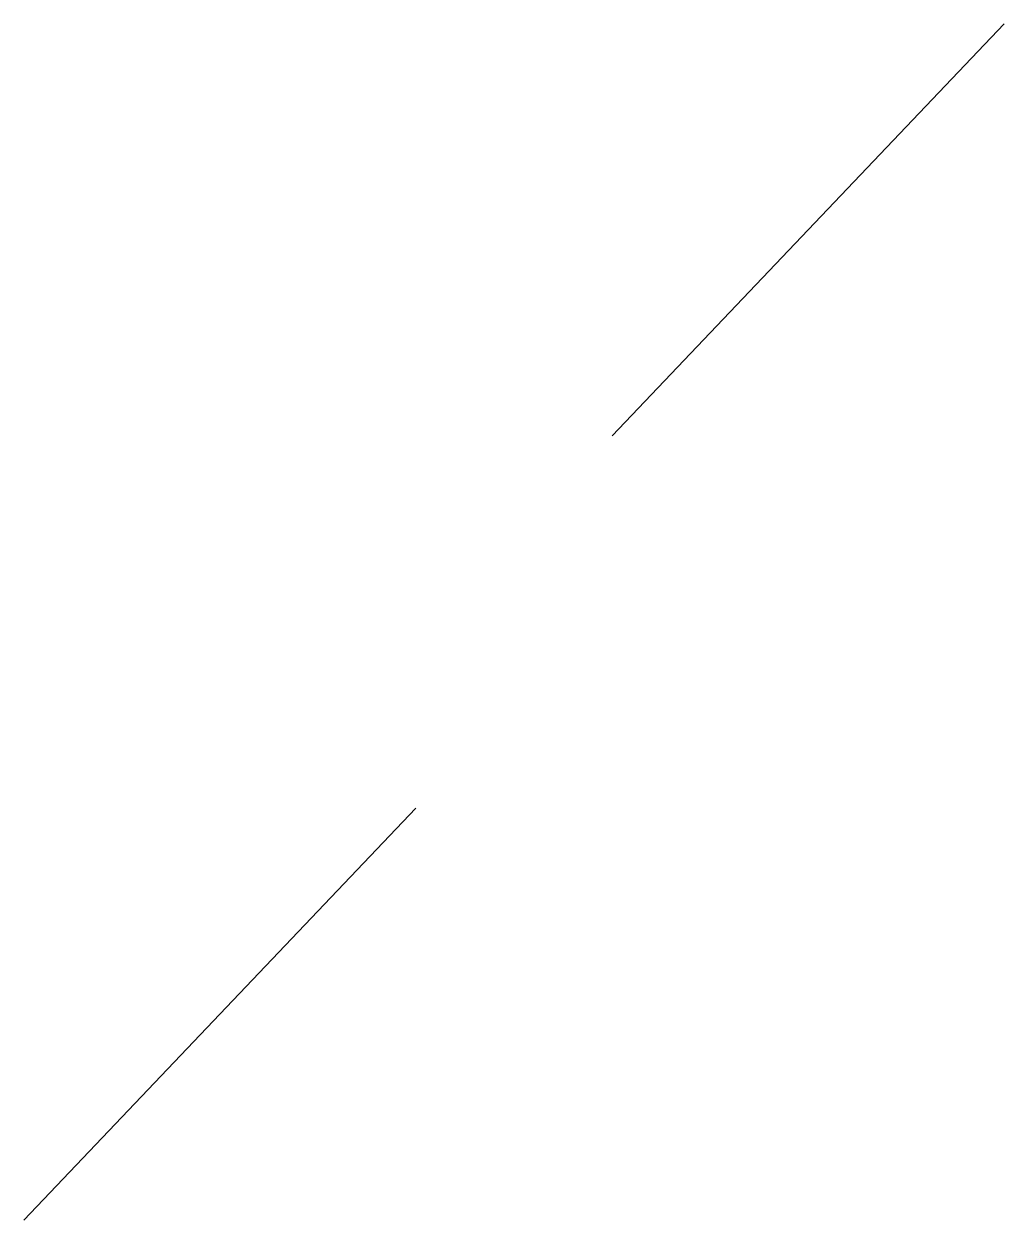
# Model space of a CAD drawing. Header units: metres. Extents: x 10 to 15, y 20 to 26.1.
import ezdxf

# ---------------------------------------------------------------- set-up
doc = ezdxf.new("R2010")
doc.units = ezdxf.units.M

# ---------------------------------------------------------------- blocks, each defined once
blk = doc.blocks.new('CHILD', base_point=(25, 50))
blk.add_line((25, 50), (225, 155))
blk = doc.blocks.new('PARENT')
at = {"xscale": 0.01, "yscale": 0.02}
blk.add_blockref('CHILD', (3, 4), dxfattribs=at)

msp = doc.modelspace()

# ---------------------------------------------------------------- block references
msp.add_blockref('PARENT', (10, 20))
at = {"xscale": 0.01, "yscale": 0.02}
msp.add_blockref('CHILD', (10, 20), dxfattribs=at)

doc.saveas('drawing.dxf')
